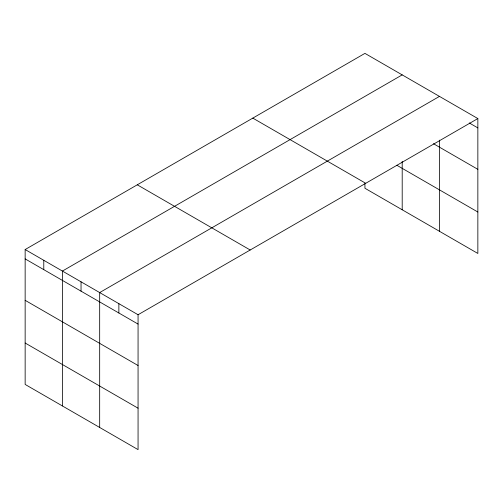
<?xml version="1.0" encoding="UTF-8"?>
<svg xmlns="http://www.w3.org/2000/svg" width="503" height="503" viewBox="0 0 503 503"><rect width="100%" height="100%" fill="white"/><g stroke="black" fill="none" stroke-linecap="round" stroke-linejoin="round"><path stroke-width="0.75" d="M477.85 118.563L364.939 53.375L25.15 249.545L25.15 384.437L138.061 449.625L138.061 314.74L477.85 118.563L477.85 253.455L364.939 188.26L364.939 183.57M439.459 140.136L439.459 231.286M402.199 74.884L62.41 271.06L62.41 405.946M439.459 96.4L99.676 292.57L99.676 427.462M469.242 122.939L477.85 127.907M433.473 143.713L477.85 169.341M396.873 165.273L477.85 212.021M252.808 118.111L365.719 183.299M137.281 184.808L250.192 249.997M25.15 249.545L138.061 314.74M25.15 258.894L138.061 324.083M25.15 300.322L138.061 365.511M25.15 343.008L138.061 408.197M402.199 161.362L402.199 209.776M118.865 303.655L118.865 312.998M81.04 281.818L81.04 291.162M43.78 260.303L43.78 269.652"/></g></svg>
